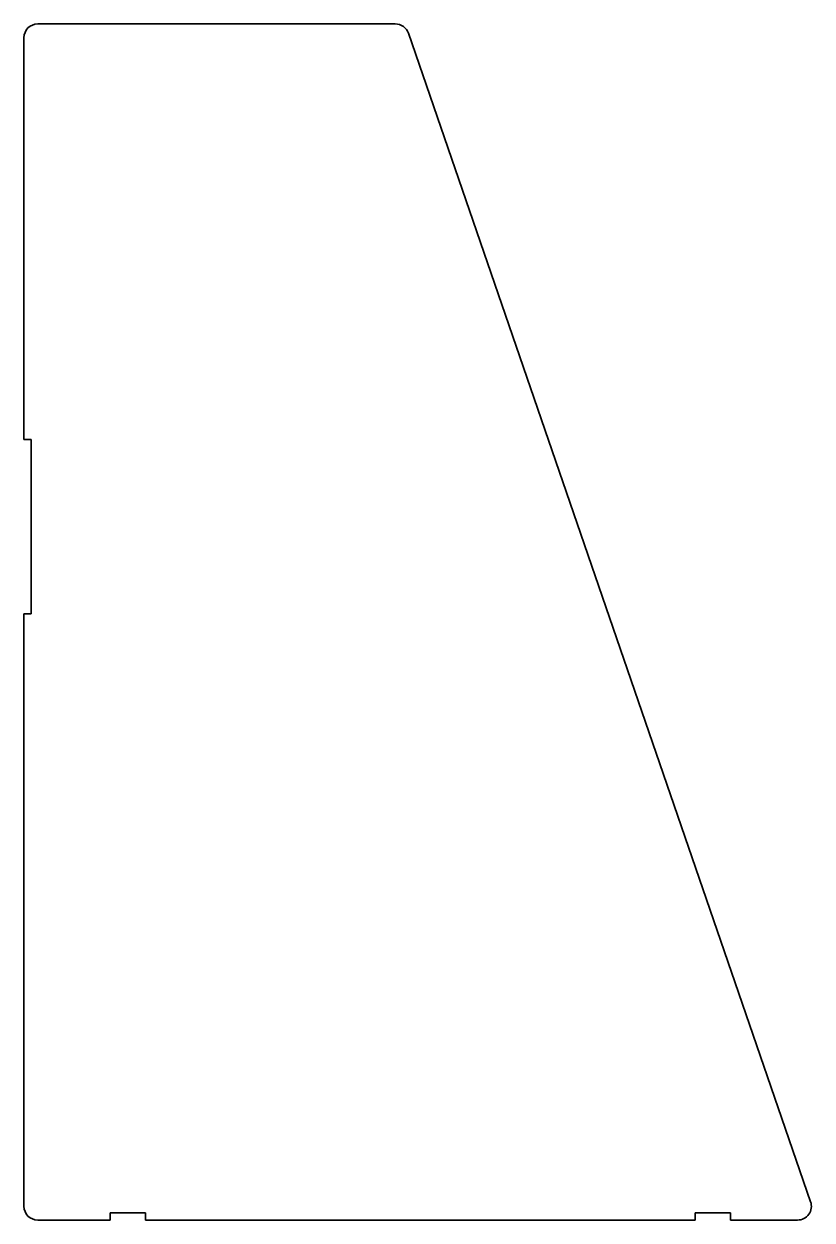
# Model space of a CAD drawing. Header units: inches. Extents: x 0 to 227, y 0 to 345.
import ezdxf

# ---------------------------------------------------------------- set-up
doc = ezdxf.new("R2010")
doc.units = ezdxf.units.IN
doc.header["$MEASUREMENT"] = 0
doc.layers.add('SIMUMAK Visible (ISO)', color=7, linetype='Continuous', lineweight=35)

# ---------------------------------------------------------------- blocks, each defined once
blk = doc.blocks.new('AMB-04-TAPAL01_Sheet_5_AMB-04-TAPAL01')
at = {"layer": 'SIMUMAK Visible (ISO)'}
for p, q in [((-109.59, 172.5), (-6.45, 172.5)), ((-2.66, 169.8), (113.37, -167.2)), ((-113.59, 52.6), (-113.59, 168.5)), ((-113.59, 52.6), (-111.49, 52.6)), ((-111.49, 52.6), (-111.49, 2.4)), ((-111.49, 2.4), (-113.59, 2.4)), ((-113.59, -168.5), (-113.59, 2.4)), ((-88.69, -172.5), (-109.59, -172.5)), ((-88.69, -170.4), (-78.49, -170.4)), ((-88.69, -172.5), (-88.69, -170.4)), ((-78.49, -170.4), (-78.49, -172.5)), ((80.1, -172.5), (-78.49, -172.5)), ((80.1, -170.4), (90.3, -170.4)), ((80.1, -172.5), (80.1, -170.4)), ((90.3, -170.4), (90.3, -172.5)), ((109.59, -172.5), (90.3, -172.5))]:
    blk.add_line(p, q, dxfattribs=at)
at = {"layer": 'SIMUMAK Visible (ISO)', "extrusion": (0, 0, -1)}
for centre, start, end in [((109.59, 168.5), 0, 90), ((6.45, 168.5), 90, 161), ((109.59, -168.5), 270, 0), ((-109.59, -168.5), 161, 270)]:
    blk.add_arc(centre, 4, start, end, dxfattribs=at)

msp = doc.modelspace()

# ---------------------------------------------------------------- block references
msp.add_blockref('AMB-04-TAPAL01_Sheet_5_AMB-04-TAPAL01', (113.59, 172.5))

doc.saveas('drawing.dxf')
